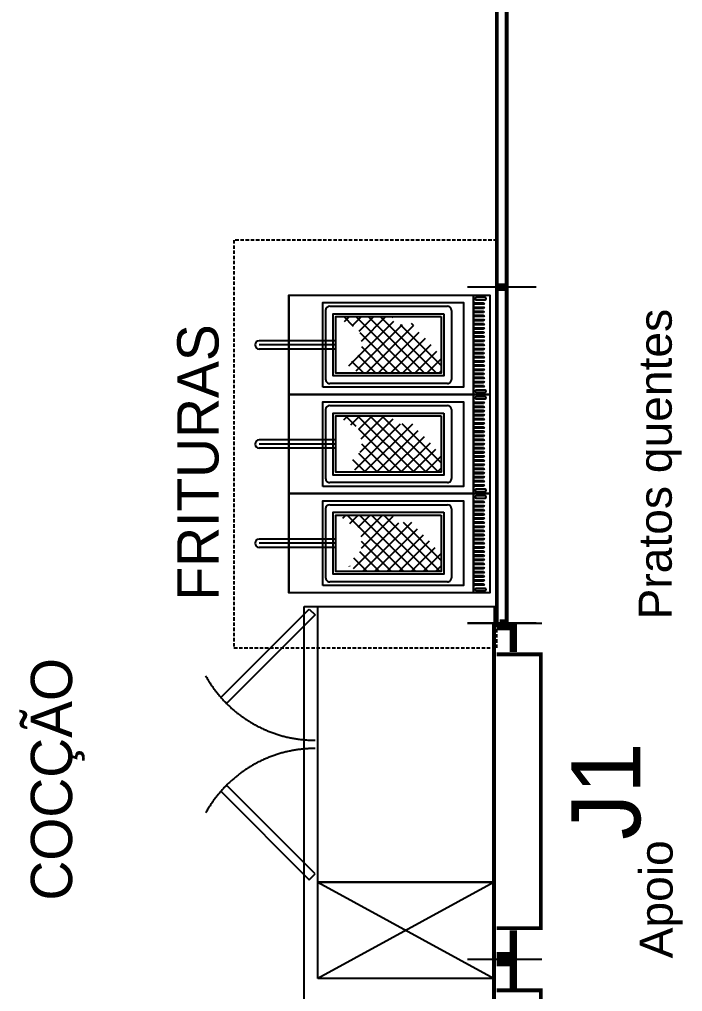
# Model space of a CAD drawing. Header units: millimetres. Extents: x -18806 to 201070, y -25046 to 92854.
# Drawn here: x 167809 to 170218, y -9469 to -5941 of the extents above; entities that cross this region are included whole.
import ezdxf
from ezdxf.enums import TextEntityAlignment as Align

# ---------------------------------------------------------------- set-up
doc = ezdxf.new("R2010")
doc.units = ezdxf.units.MM
doc.header["$LTSCALE"] = 50
doc.linetypes.add('HIDDEN', pattern=[0.375, 0.25, -0.125])
doc.linetypes.add('HIDDEN2', pattern=[0.1875, 0.125, -0.0625])
for name, color, linetype in [('LAYA', 8, 'Continuous'), ('LAYC', 4, 'Continuous'), ('SOB', 8, 'HIDDEN2'), ('TEXTO_LEGENDA', 7, 'Continuous')]:
    doc.layers.add(name, color=color, linetype=linetype)
doc.styles.add('2', font='stylu.ttf', dxfattribs={"height": 0.35})
doc.styles.add('HP', font='ARIAL.TTF', dxfattribs={"height": 0.15})
doc.styles.add('L1', font='txt', dxfattribs={"height": 0.18})

# ---------------------------------------------------------------- blocks, each defined once
blk = doc.blocks.new('if11')
at = {"color": 24}
for p, q in [((0, -0.125), (0, 0.125)), ((1.22, -0.125), (1.22, 0.125))]:
    blk.add_line(p, q, dxfattribs=at)
at = {"color": 3, "const_width": 0.014}
blk.add_lwpolyline([(1.22, 0.018), (0, 0.018)], dxfattribs=at)
at = {"color": 24, "const_width": 0.014}
blk.add_lwpolyline([(0.007, 0.0083), (0.007, -0.018), (1.213, -0.018), (1.213, 0.0108)], dxfattribs=at)
at = {"style": 'L1', "flags": 3}
blk.add_attdef('BLOCO', (0, 0.305), '', height=0.18, dxfattribs=at)
blk = doc.blocks.new('FRT')
at = {"layer": 'LAYA'}
h = blk.add_hatch(dxfattribs=at)
h.set_pattern_fill('ANSI37', color=256, scale=0.25, angle=180, style=0)
h.set_pattern_definition([(225, (264.372514, 150.21489), (0.022097087, -0.022097087), []), (315, (264.372514, 150.21489), (0.022097087, 0.022097087), [])])
edge = h.paths.add_edge_path()
edge.add_spline(control_points=[(0.0775, 0.1856), (0.0912, 0.1975), (0.1104, 0.2142), (0.1149, 0.2535), (0.1398, 0.2576), (0.1633, 0.2639), (0.1812, 0.2644), (0.2211, 0.2627), (0.2548, 0.1907), (0.2767, 0.2471), (0.2807, 0.2655), (0.2825, 0.274)], knot_values=[0, 0, 0, 0, 0.052598, 0.073589, 0.107162, 0.114399, 0.147575, 0.159677, 0.234412, 0.267081, 0.294685, 0.294685, 0.294685, 0.294685], degree=3, periodic=0)
edge.add_line((0.2825, 0.274), (0.2825, 0.553))
edge.add_line((0.2825, 0.553), (0.2193, 0.553))
edge.add_spline(control_points=[(0.2193, 0.553), (0.21, 0.5439), (0.1931, 0.5277), (0.1664, 0.507), (0.1442, 0.4842), (0.1249, 0.4617), (0.0909, 0.4416), (0.1133, 0.409), (0.0977, 0.3768), (0.082, 0.3788), (0.0775, 0.3793)], knot_values=[0.014185, 0.014185, 0.014185, 0.014185, 0.053103, 0.084469, 0.115719, 0.146969, 0.178219, 0.211197, 0.243644, 0.256474, 0.256474, 0.256474, 0.256474], degree=3, periodic=0)
edge.add_line((0.0775, 0.3793), (0.0775, 0.1856))
for p, q in [((0.04, 0.148), (0.04, 0.5755)), ((0.055, 0.5905), (0.305, 0.5905)), ((0.32, 0.5755), (0.32, 0.148)), ((0.165, 0.1705), (0.165, -0.1082)), ((0.18, 0.1705), (0.18, -0.1082)), ((0.195, 0.1705), (0.195, -0.1082)), ((0.055, 0.133), (0.305, 0.133))]:
    blk.add_line(p, q, dxfattribs=at)
for points in [[(0.016, 0.7125, 1), (0.008, 0.7125), (0.008, 0.6805, 1), (0.016, 0.6805)], [(0.352, 0.7125, 1), (0.344, 0.7125), (0.344, 0.6805, 1), (0.352, 0.6805)]]:
    blk.add_lwpolyline(points, format="xyb", close=True, dxfattribs=at)
for points in [[(0.0275, 0.67), (0.0275, 0.706, -1), (0.0325, 0.706), (0.0325, 0.67)], [(0.0425, 0.67), (0.0425, 0.706, -1), (0.0475, 0.706), (0.0475, 0.67)], [(0.0575, 0.67), (0.0575, 0.706, -1), (0.0625, 0.706), (0.0625, 0.67)], [(0.0725, 0.67), (0.0725, 0.706, -1), (0.0775, 0.706), (0.0775, 0.67)], [(0.0875, 0.67), (0.0875, 0.706, -1), (0.0925, 0.706), (0.0925, 0.67)], [(0.1025, 0.67), (0.1025, 0.706, -1), (0.1075, 0.706), (0.1075, 0.67)], [(0.1175, 0.67), (0.1175, 0.706, -1), (0.1225, 0.706), (0.1225, 0.67)], [(0.1325, 0.67), (0.1325, 0.706, -1), (0.1375, 0.706), (0.1375, 0.67)], [(0.1475, 0.67), (0.1475, 0.706, -1), (0.1525, 0.706), (0.1525, 0.67)], [(0.1625, 0.67), (0.1625, 0.706, -1), (0.1675, 0.706), (0.1675, 0.67)], [(0.1775, 0.67), (0.1775, 0.706, -1), (0.1825, 0.706), (0.1825, 0.67)], [(0.1925, 0.67), (0.1925, 0.706, -1), (0.1975, 0.706), (0.1975, 0.67)], [(0.2075, 0.67), (0.2075, 0.706, -1), (0.2125, 0.706), (0.2125, 0.67)], [(0.2225, 0.67), (0.2225, 0.706, -1), (0.2275, 0.706), (0.2275, 0.67)], [(0.2375, 0.67), (0.2375, 0.706, -1), (0.2425, 0.706), (0.2425, 0.67)], [(0.2525, 0.67), (0.2525, 0.706, -1), (0.2575, 0.706), (0.2575, 0.67)], [(0.2675, 0.67), (0.2675, 0.706, -1), (0.2725, 0.706), (0.2725, 0.67)], [(0.2825, 0.67), (0.2825, 0.706, -1), (0.2875, 0.706), (0.2875, 0.67)], [(0.2975, 0.67), (0.2975, 0.706, -1), (0.3025, 0.706), (0.3025, 0.67)], [(0.3125, 0.67), (0.3125, 0.706, -1), (0.3175, 0.706), (0.3175, 0.67)], [(0.3275, 0.67), (0.3275, 0.706, -1), (0.3325, 0.706), (0.3325, 0.67)]]:
    blk.add_lwpolyline(points, format="xyb", dxfattribs=at)
for points in [[(0.0675, 0.563), (0.2925, 0.563), (0.2925, 0.1605), (0.0675, 0.1605)], [(0.0775, 0.553), (0.2825, 0.553), (0.2825, 0.1705), (0.0775, 0.1705)]]:
    blk.add_lwpolyline(points, close=True, dxfattribs=at)
for centre, start, end in [((0.055, 0.5755), 90, 180), ((0.305, 0.5755), 0, 90.0125), ((0.055, 0.148), 180, 270), ((0.305, 0.148), 270, 0), ((0.18, -0.1082), 180, 0)]:
    blk.add_arc(centre, 0.015, start, end, dxfattribs=at)
at = {"layer": 'LAYC'}
blk.add_line((0, 0), (0.36, 0), dxfattribs=at)
for points in [[(0.36, 0.67), (0, 0.67), (0, 0.73), (0.36, 0.73)], [(0, 0.67), (0.36, 0.67), (0.36, 0), (0, 0)], [(0.3335, 0.123), (0.0265, 0.123), (0.0265, 0.634), (0.3335, 0.634)]]:
    blk.add_lwpolyline(points, close=True, dxfattribs=at)
blk = doc.blocks.new('j11')
at = {"color": 24}
for p, q in [((0, 0.09), (0, -0.18)), ((1.22, 0.09), (1.22, -0.18))]:
    blk.add_line(p, q, dxfattribs=at)
at = {"color": 3, "const_width": 0.014}
blk.add_lwpolyline([(0, -0.007), (1.22, -0.007)], dxfattribs=at)
at = {"color": 170, "const_width": 0.026}
for points in [[(0.013, -0.016), (0.013, -0.077), (0.105, -0.077)], [(1.115, -0.077), (1.207, -0.077), (1.207, -0.016)]]:
    blk.add_lwpolyline(points, dxfattribs=at)
at = {"color": 7, "const_width": 0.014}
blk.add_lwpolyline([(0.113, -0.016), (0.113, -0.177), (1.107, -0.177), (1.107, -0.016)], dxfattribs=at)
at = {"color": 7, "style": '2'}
blk.add_text('J1', height=0.25, dxfattribs=at).set_placement((0.61, -0.415), align=Align.MIDDLE)
at = {"style": 'L1', "flags": 3}
blk.add_attdef('BLOCO', (0, 0.1994), '', height=0.18, dxfattribs=at)
blk = doc.blocks.new('Rh2mac')
at = {"layer": 'SOB'}
for p, q in [((-0.35, -0.64), (0, 0)), ((-0.35, 0), (0, -0.64))]:
    blk.add_line(p, q, dxfattribs=at)
for points in [[(-1.35, 0), (-0.35, 0), (-0.35, -0.64), (-1.35, -0.64)], [(-0.35, 0), (0, 0), (0, -0.64), (-0.35, -0.64)], [(-1.32, -0.65), (-0.9983, -0.9717), (-1.0195, -0.9929), (-1.3412, -0.6712)], [(-0.38, -0.65), (-0.7017, -0.9717), (-0.6805, -0.9929), (-0.3588, -0.6712)]]:
    blk.add_lwpolyline(points, close=True, dxfattribs=at)
for centre, start, end in [((-1.32, -0.65), 299.0543, 0), ((-0.38, -0.65), 180, 240.9457)]:
    blk.add_arc(centre, 0.455, start, end, dxfattribs=at)

msp = doc.modelspace()

# ---------------------------------------------------------------- linework, layer by layer
at = {"layer": 'LAYC'}
for p, q in [((168843.212, -11109.156), (168843.212, -8071.879)), ((168843.212, -8071.879), (169543.212, -8071.879))]:
    msp.add_line(p, q, dxfattribs=at)
at = {"layer": 'LAYC', "linetype": 'HIDDEN'}
msp.add_lwpolyline([(169543.212, -6741.879), (168588.212, -6741.879), (168588.212, -8221.879), (169543.212, -8221.879)], close=True, dxfattribs=at)

# ---------------------------------------------------------------- block references
at = {"color": 7, "yscale": 1000, "zscale": 1000, "rotation": 90}
for name, p, xscale in [('if11', (169561.212, -5691.879), -1000), ('if11', (169561.212, -8131.879), 1000), ('j11', (169526.212, -9351.879), 1000), ('j11', (169526.212, -10571.879), 1000)]:
    msp.add_blockref(name, p, dxfattribs=dict(at, xscale=xscale))
at = {"layer": 'LAYC', "xscale": 1000, "yscale": 1000, "zscale": 1000, "rotation": 270}
for name, p in [('FRT', (168788.212, -6941.879)), ('FRT', (168788.212, -7301.879)), ('FRT', (168788.212, -7661.879)), ('Rh2mac', (169533.212, -9421.879))]:
    msp.add_blockref(name, p, dxfattribs=at)

# ---------------------------------------------------------------- texts
at = {"color": 7, "style": '2'}
for s, p in [('FRITURAS', (168532.331, -7548.578)), ('COCÇÃO', (168000.453, -8698.738))]:
    msp.add_text(s, height=150, rotation=90, dxfattribs=at).set_placement(p, align=Align.CENTER)
at = {"layer": 'TEXTO_LEGENDA', "style": 'HP'}
for s, p in [('Pratos quentes', (170136.617, -7554.777)), ('Apoio', (170136.617, -9134.329))]:
    msp.add_text(s, height=120, rotation=90, dxfattribs=at).set_placement(p, align=Align.MIDDLE)

doc.saveas('drawing.dxf')
